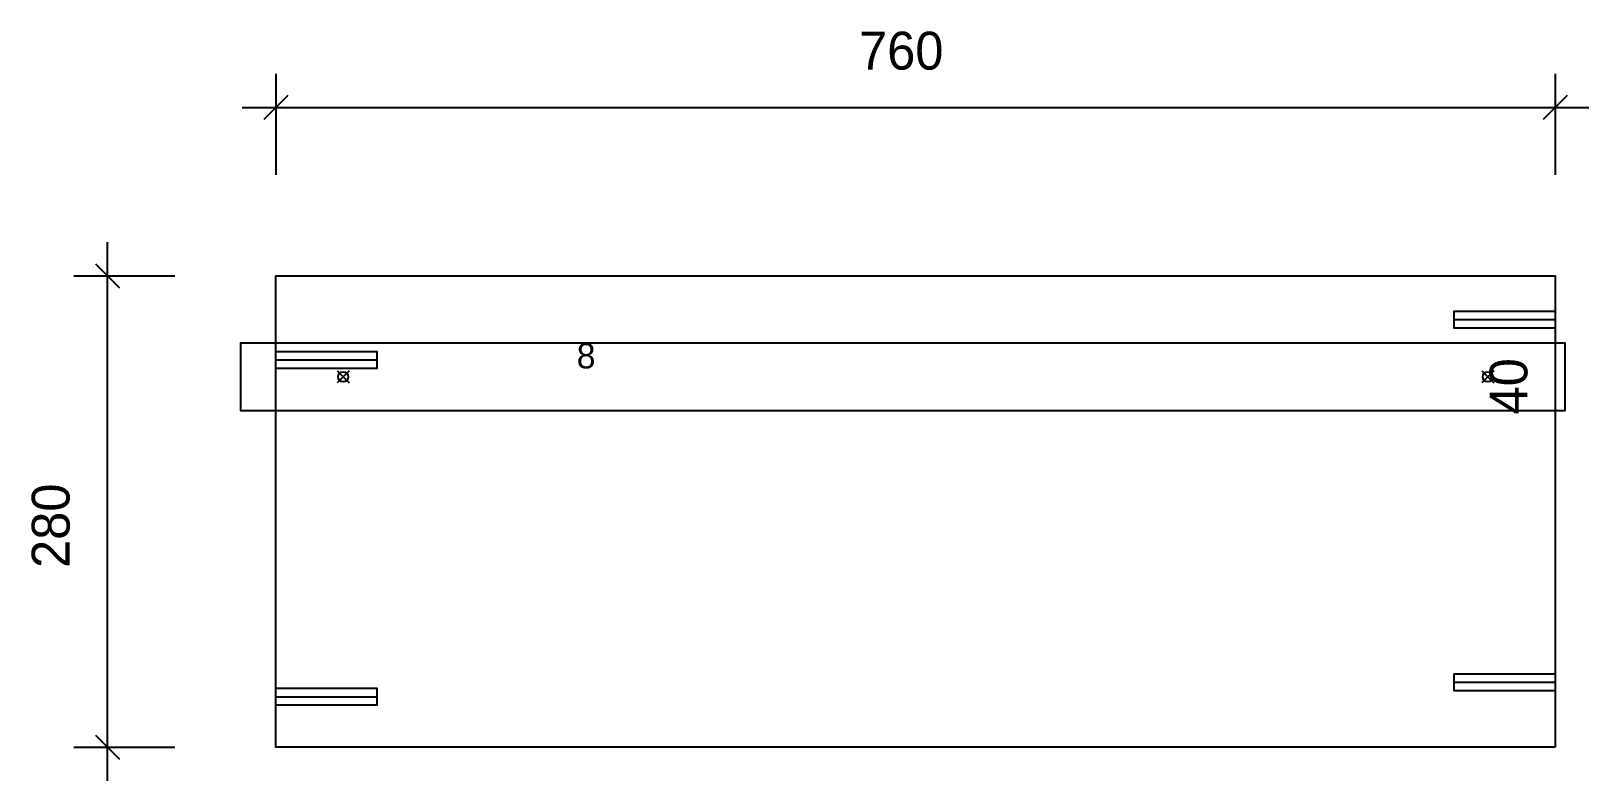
# Model space of a CAD drawing. Header units: millimetres. Extents: x -145 to 780, y -20 to 425.
import ezdxf
from ezdxf.enums import TextEntityAlignment as Align

# ---------------------------------------------------------------- set-up
doc = ezdxf.new("R2010")
doc.units = ezdxf.units.MM
for name, color, linetype in [('CONTOUR', 7, 'CONTINUOUS'), ('CUT_STEP', 7, 'CONTINUOUS'), ('CUT_STEPTEXT', 7, 'CONTINUOUS'), ('DIMLINES', 7, 'CONTINUOUS'), ('DIMLINESTEXT', 7, 'CONTINUOUS'), ('DRILLINGSOTHER', 7, 'CONTINUOUS'), ('DRILLINGSSIDE', 7, 'CONTINUOUS')]:
    doc.layers.add(name, color=color, linetype=linetype)

msp = doc.modelspace()

# ---------------------------------------------------------------- linework, layer by layer
at = {"layer": 'CONTOUR', "color": 0, "linetype": '0'}
msp.add_lwpolyline([(760.001, 0), (0, 0), (0, 280), (760.001, 280.002), (760.001, 0)], dxfattribs=at)
at = {"layer": 'CUT_STEP', "color": 1, "linetype": '1'}
msp.add_lwpolyline([(760.001, 240.001), (372.501, 240.001), (-15, 240), (-21, 240), (-21, 200), (-15, 200), (760.001, 200.001), (766.001, 200.001), (766.001, 240.001), (760.001, 240.001)], dxfattribs=at)
at = {"layer": 'DIMLINES', "color": 0}
for p, q in [((0, 400.002), (0, 340.002)), ((760.001, 400.002), (760.001, 340.002)), ((-20, 380.002), (780.001, 380.002)), ((7.071, 387.073), (-7.071, 372.931)), ((767.072, 387.073), (752.93, 372.931)), ((-100, -20), (-100, 300.002)), ((-107.071, 287.073), (-92.929, 272.931)), ((-120, 280.002), (-60, 280.002)), ((-120, 0), (-60, 0)), ((-107.071, 7.071), (-92.929, -7.071))]:
    msp.add_line(p, q, dxfattribs=at)
at = {"layer": 'DRILLINGSOTHER', "color": 3}
for p, q in [((43.536, 223.536), (36.465, 216.465)), ((36.466, 223.536), (43.535, 216.465)), ((723.537, 223.537), (716.466, 216.465)), ((716.467, 223.537), (723.536, 216.465))]:
    msp.add_line(p, q, dxfattribs=at)
for centre in [(40, 220), (720.001, 220.001)]:
    msp.add_circle(centre, 3, dxfattribs=at)
at = {"layer": 'DRILLINGSSIDE', "color": 3}
for p, q in [((760.001, 253.952), (700.001, 253.952)), ((0, 230), (60, 230)), ((760.001, 38.497), (700.001, 38.497)), ((0, 30), (60, 30))]:
    msp.add_line(p, q, dxfattribs=at)
at = {"layer": 'DRILLINGSSIDE', "color": 3, "linetype": '3'}
for points in [[(760.001, 248.952), (700.001, 248.952), (700.001, 258.952), (760.001, 258.952)], [(0, 235), (60, 235), (60, 225), (0, 225)], [(760.001, 33.497), (700.001, 33.497), (700.001, 43.497), (760.001, 43.497)], [(0, 35), (60, 35), (60, 25), (0, 25)]]:
    msp.add_lwpolyline(points, dxfattribs=at)

# ---------------------------------------------------------------- texts
at = {"layer": 'CUT_STEPTEXT'}
msp.add_text('8', height=15, dxfattribs=at).set_placement((178.75, 240), align=Align.TOP_LEFT)
at = {"layer": 'DIMLINESTEXT'}
msp.add_text('760', height=22.5, dxfattribs=at).set_placement((346.429, 425.002), align=Align.TOP_LEFT)
for s, p in [('40', (721.001, 197.62)), ('280', (-145, 106.43))]:
    msp.add_text(s, height=22.5, rotation=90, dxfattribs=at).set_placement(p, align=Align.TOP_LEFT)

doc.saveas('drawing.dxf')
